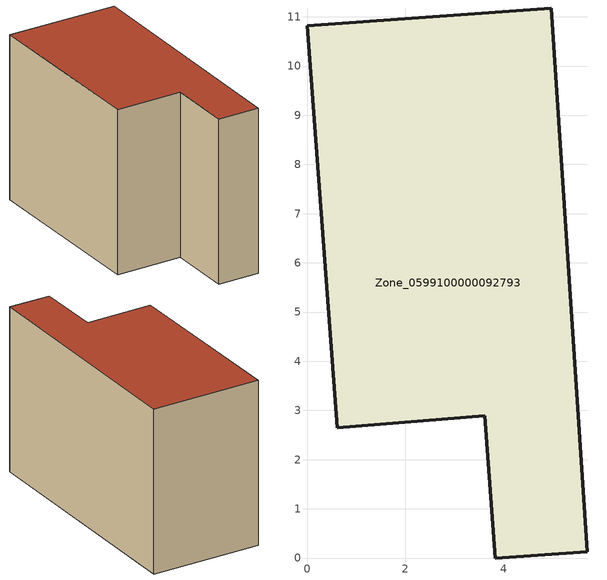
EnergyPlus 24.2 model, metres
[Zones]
Zone_0599100000092793
 floor ground (C_G): 0,10.82 4.96,11.18 5.7,0.13 3.83,0 3.61,2.89 0.61,2.65 z0
 wall outside (C_F): 4.96,11.18 0,10.82 0.61,2.65 3.61,2.89 3.83,0 5.7,0.13 4.96,11.18 z0:7.44
 roof outside (C_R): 5.7,0.13 4.96,11.18 0,10.82 0.61,2.65 3.61,2.89 3.83,0 z7.44
[BUILDING]
Pand.0599100000092793: North Axis=0; Terrain=City; Loads Convergence Tolerance Value=0.04; Temperature Convergence Tolerance Value=0.4; Solar Distribution=FullExterior; Maximum Number of Warmup Days=25; Minimum Number of Warmup Days=1
[Site:Location]
Rotterdam.The.Hague.AP_ZH_NLD Design_Conditions: Latitude=51.96; Longitude=4.45; Time Zone=1; Elevation=-4.5
[SITE:GROUNDTEMPERATURE:BUILDINGSURFACE]
18, 18, 18, 18, 18, 18, 18, 18, 18, 18, 18, 18
[MATERIAL] Thermal Absorptance=0.9; Solar Absorptance=0.7; Visible Absorptance=0.7
Name | Roughness | Thickness | Conductivity | Density | Specific Heat
G.TC.1946 | MediumSmooth | 0.15 | 1 | 540 | 1210
F.TC.1946 | Rough | 0.3 | 0.857143 | 1920 | 840
R.TC.1946 | MediumRough | 0.2 | 0.909091 | 1500 | 1000
[CONSTRUCTION]
C_G: G.TC.1946
C_F: F.TC.1946
C_R: R.TC.1946
[ZONE]
Zone_0599100000092793: Type=1; Multiplier=1; Ceiling Height=Autocalculate; Volume=Autocalculate; Floor Area=autocalculate; Part of Total Floor Area=Yes
[ZONEINFILTRATION:DESIGNFLOWRATE]
Infil_Zone_0599100000092793: Zone or ZoneList or Space or SpaceList=Zone_0599100000092793; Schedule=AlwaysOn; Design Flow Rate Calculation Method=Flow/Area; Flow Rate per Floor Area=0.003; Constant Term Coefficient=1; Temperature Term Coefficient=0; Velocity Term Coefficient=0; Velocity Squared Term Coefficient=0
[HVACTEMPLATE:ZONE:IDEALLOADSAIRSYSTEM]
Zone_0599100000092793: Maximum Heating Supply Air Temperature=50; Minimum Cooling Supply Air Temperature=13; Maximum Heating Supply Air Humidity Ratio=0.0156; Minimum Cooling Supply Air Humidity Ratio=0.0077; Heating Limit=NoLimit; Cooling Limit=NoLimit; Dehumidification Control Type=ConstantSensibleHeatRatio; Cooling Sensible Heat Ratio=0.7; Dehumidification Setpoint=60; Humidification Control Type=None; Humidification Setpoint=30; Outdoor Air Method=None; Outdoor Air Flow Rate per Person=0.00944; Outdoor Air Flow Rate per Zone Floor Area=0; Outdoor Air Flow Rate per Zone=0; Demand Controlled Ventilation Type=None; Outdoor Air Economizer Type=NoEconomizer; Heat Recovery Type=None; Sensible Heat Recovery Effectiveness=0.7; Latent Heat Recovery Effectiveness=0.65
[ZONECONTROL:THERMOSTAT]
ThermostatControl_Zone_0599100000092793: Zone or ZoneList=Zone_0599100000092793; Control Type Schedule=DualSetpointControlType; Control 1=Thermostat_Zone_0599100000092793; Temperature Difference Between Cutout And Setpoint=0
[THERMOSTATSETPOINT:DUALSETPOINT]
Thermostat_Zone_0599100000092793: Heating Setpoint Temperature Schedule=HeatingSetpoint_Zone_0599100000092793; Cooling Setpoint Temperature Schedule=CoolingSetpoint_Zone_0599100000092793
[SCHEDULE:COMPACT]
HeatingSetpoint_Zone_0599100000092793: Through: 12/31, For: AllDays, Until: 24:00, 21
CoolingSetpoint_Zone_0599100000092793: Through: 12/31, For: AllDays, Until: 24:00, 24
DualSetpointControlType: Through: 12/31, For: AllDays, Until: 24:00, 4
AlwaysOn: Through: 12/31, For: AllDays, Until: 24:00, 1
